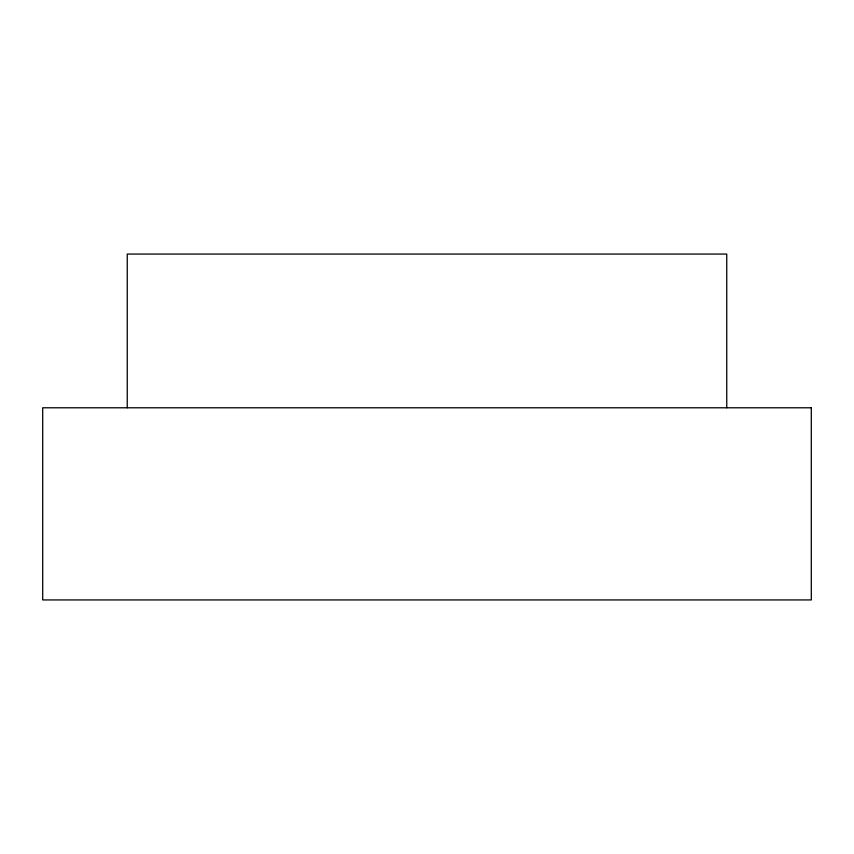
<?xml version="1.0" encoding="UTF-8"?>
<svg xmlns="http://www.w3.org/2000/svg" width="854" height="854" viewBox="0 0 854 854"><rect width="100%" height="100%" fill="white"/><g stroke="black" fill="none" stroke-linecap="round" stroke-linejoin="round"><path stroke-width="1.28" d="M726.754 407.785L726.754 254.065L127.246 254.065L127.246 407.785M811.3 407.785L42.7 407.785L42.7 599.935L811.3 599.935L811.3 407.785"/></g></svg>
